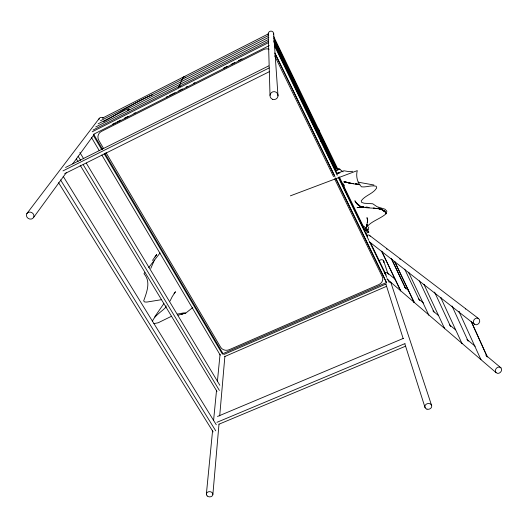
<?xml version="1.0" encoding="UTF-8"?>
<svg xmlns="http://www.w3.org/2000/svg" width="528" height="528" viewBox="0 0 528 528"><rect width="100%" height="100%" fill="white"/><g stroke="black" fill="none" stroke-linecap="round" stroke-linejoin="round"><path stroke-width="0.79" d="M212.876 494.439L218.995 424.083M219.701 415.899L224.895 356.176M206.369 494.083L212.612 430.307M213.576 420.493L216.539 390.238M217.417 381.242L220.057 354.262M366.445 226.42L366.749 224.644L366.267 228.076L367.666 220.697L367.27 222.46L367.541 220.697L366.993 217.642L367.726 219.793M366.485 227.654L367.145 224.644L366.518 226.34M368.782 226.961L367.838 229.898L367.792 229.066L368.313 232.591L367.184 232.795L365.369 227.568L363.911 226.274L362.518 226.162M152.315 321.354C154.975 315.097 161.575 311.843 166.063 307.032L165.964 305.765M150.797 268.369L154.407 260.106M183.084 77.517L178.682 87.067A1.439 1.386 41.1 0 0 178.583 87.417M170.042 301.033L172.24 296.611L175.481 291.753L174.035 293.423M177.335 314.107L183.401 312.959L184.952 312.919L185.493 313.144L185.288 313.5L192.76 307.534M154.651 316.958L163.878 303.567M152.473 260.416L156.704 254.522L155.021 256.991M33.528 217.556A3.881 3.412 28.6 0 0 30.01 212.078A3.881 3.412 28.6 0 0 26.987 217.16A3.881 3.412 28.6 0 0 33.528 217.556L66.469 172.425M72.765 163.799L94.076 134.6M148.744 267.524L160.07 252.945M26.816 213.649L99.185 118.49M144.863 272.626L143.946 273.702C151.239 281.622 146.632 292.4 143.662 300.973L144.679 301.983L146.83 302.069L161.509 299.68M384.648 273.313C385.823 272.026 388.278 272.567 388.535 274.375M103.343 121.849C119.856 112.867 135.274 101.581 152.869 94.651M102.478 118.107L268.653 33.726M100.472 120.78L268.732 35.416M98.129 123.823L268.844 37.297M127.347 110.194L128.812 109.448M95.759 126.944L268.231 39.607M93.067 130.027L268.666 41.184M92.182 131.815L268.719 42.557M112.55 124.232L115.493 122.747M116.965 122.001L120.641 120.146M124.324 118.292L128 116.431M133.888 113.461L135.359 112.715M166.254 97.112L167.726 96.373M169.198 95.627L175.085 92.657M178.761 90.803L182.444 88.942M186.12 87.087L187.592 86.341M193.479 83.371L194.944 82.625M223.641 68.138L227.317 66.284M230.993 64.429L234.676 62.568M238.352 60.713L242.029 58.852M93.621 134.251L269.273 45.58M65.564 167.455L268.745 65.868M62.971 170.894L269.221 67.901M64.693 173.692L269.267 71.716M171.56 316.232L158.156 322.793L153.912 323.605M127.578 110.306L129.532 109.369M386.562 282.493L223.014 353.628L105.131 153.734M223.654 354.572L386.159 283.939M224.809 356.525L386.43 286.374M217.483 416.473L403.432 338.362M216.935 422.327L405.108 343.537M219.034 424.175L405.497 346.223M366.92 235.277L368.161 234.94L369.356 235.283L478.467 318.496C481.813 320.747 477.985 326.39 474.606 324.364L369.197 241.679M336.554 173.719L339.636 172.531L336.626 173.527M336.296 173.692L343.959 170.762L348.929 171.653L352.645 171.303M290.367 195.848L357.298 170.61C355.7 176.141 357.39 182.985 361.574 186.853C366.491 187.486 371.329 184.912 376.187 186.232L376.708 187.895C373.204 193.895 365.198 195.215 361.218 200.884L361.634 202.396L364.148 203.227L372.742 203.768L377.071 206.732L385.004 209.207L386.872 211.207L386.159 213.715C380.048 219.127 371.158 221.034 366.161 227.707L365.97 229.06L366.637 230.195L368.933 232.102L368.313 232.591M335.366 168.92L336.851 168.359L338.844 168.604L343.088 171.857M336.871 170.174L339.973 169.145L336.217 170.366M337.676 173.494L339.992 172.795M178.147 315.176L185.493 313.144M181.513 314.338L182.761 313.962M361.475 207.035L362.795 206.752M361.581 207.062L363.851 206.692L361.588 207.009M360.07 207.227L357.047 207.656L363.772 207.154M345.985 182.213L344.586 182.2L346.797 182.259M365.29 207.233L369.092 207.438L366.247 207.233M366.346 207.24L367.963 207.359M346.784 182.186L343.794 181.804L354.057 183.955L359.938 184.477L355.238 183.744L357.601 184.364M358.096 182.167L373.936 185.005M350.427 183.176L348.137 182.827L353.265 183.612M378.569 208.355L381.282 209.18L378.49 208.303L381.282 209.18L384.575 211.735L381.421 209.246L379.045 208.243M478.467 318.496C475.081 316.457 471.24 322.12 474.606 324.364M381.955 209.497L384.905 211.226L386.159 213.715L384.516 210.982L384.905 211.226L380.312 208.956L373.342 208.151L376.207 208.441C368.881 207.471 358.459 209.134 354.875 200.772L356.71 203.214M357.469 204.448L358.908 205.214M378.048 208.19L379.929 209.451L378.272 208.138M386.872 278.916L496.01 372.563C498.716 375.329 503.389 370.729 500.966 367.864L485.819 355.186M500.966 367.864C498.267 365.079 493.568 369.699 496.01 372.563M387.545 272.903L395.116 279.233M404.415 287.021L408.349 290.321M418.301 298.65L423.476 302.986M432.934 310.9L438.61 315.652M449.321 324.628L455.624 329.901M466.891 339.332L475.167 346.262M358.334 204.798L360.07 206.257L358.215 204.692M369.356 235.283L370.181 236.207M276.824 45.599L278.348 47.401L278.573 49.658M60.542 179.896L215.734 430.828M58.582 182.701L213.147 431.911M63.195 176.312L216.282 424.776M76.349 158.921L78.058 161.74M80.19 165.264L216.995 391.453M78.098 156.209L80.652 160.446M83.206 164.677L219.384 390.43M79.893 152.506L83.708 158.855M86.255 163.086L219.853 385.262M91.331 137.254L99.31 150.737M101.831 154.994L220.262 355.159M103.495 148.355L98.894 140.54A7.115 6.58 33.9 0 1 101.317 131.479L263.551 49.625A7.3 7.227 -79.2 0 1 269.095 49.236M106.009 152.618L220.664 347.266A6.27 5.491 4.2 0 0 229.099 349.754L378.866 284.566A6.554 5.854 -13.3 0 0 382.279 276.679L334.627 178.873M93.845 134.6L102.623 149.483M93.304 135.333L101.666 149.497M104.174 153.747L222.479 354.196M465.439 308.708L465.637 309.104M275.411 54.014L334.594 175.672M335.676 177.896L386.199 281.747M274.712 52.998L334.963 176.827M335.683 178.312L386.555 282.869M274.705 55.876L333.544 176.649M273.742 36.663L337.755 168.986M273.841 38.359L336.844 168.59M273.94 40.24L336.277 169.013M343.444 183.817L344.52 186.034M273.689 41.455L336.488 171.059M339.359 176.986L365.191 230.307M274.355 44.352L337.267 174.115M338.705 177.078L367.627 236.735M370.478 242.609L386.192 275.029M274.441 45.738L337.267 175.25M338.342 177.474L368.861 240.379M369.574 241.857L386.806 277.385M387.526 278.863L389.321 282.566M391.717 259.255L405.781 288.816L391.202 258.324M459.307 312.253L458.924 311.447L480.935 359.608L480.526 358.736M404.699 269.141L419.476 300.307L419.225 299.666M419.338 280.85L434.042 312.081M434.584 292.09L450.496 326.337L450.173 325.598M452.014 305.989L468.164 341.167M471.207 321.38L487.337 357.001L471.478 322.047M461.723 342.877L462.079 343.682L440.682 297.409L441.012 298.148M444.391 328.02L444.708 328.759L423.911 284.269L424.195 284.948M428.531 314.417L428.802 315.104L408.593 272.27L408.837 272.897M399.901 258.905L400.125 259.492M386.74 248.86L386.932 249.401M383.684 260.924L387.823 273.398M390.661 281.972L431.495 405.121M385.975 284.368L403.174 338.6M404.917 344.098L425.093 407.695M318.773 129.749L321.757 142.316A1.386 1.333 -20 0 0 321.268 141.425M273.649 33.343L278.005 95.858M268.237 33.733L270.013 95.37M365.647 233.561A1.333 1.214 -15.3 0 1 366.412 235.105M268.283 34.459A2.792 2.732 -81.6 0 1 271.148 31.119A2.792 2.732 -81.6 0 1 273.557 34.789M98.855 119.75A2.693 2.495 37 0 1 103.31 118.206M178.867 86.757A1.439 1.386 41.1 0 1 180.53 86.374M182.992 77.847A1.366 1.32 44.5 0 1 185.566 77.609M379.137 261.202A2.475 2.224 -15 0 1 382.338 259.796A2.475 2.224 -15 0 1 383.711 262.64M320.621 141.148A1.386 1.333 -20 0 1 320.965 141.247M364.637 230.195A1.313 0.502 -25.5 0 1 365.066 230.776M318.094 129.05A1.32 1.267 -22.3 0 1 318.734 130.733M359.152 205.418L356.631 203.155L359.152 205.418M400.514 290.4L381.612 251.13L400.726 291.001L400.514 290.4M413.952 301.924L394.541 261.261L414.196 302.564L413.952 301.924M272.705 99.37A4.013 3.967 -17.4 0 0 277.946 94.822A4.013 3.967 -17.4 0 0 271.379 92.624A4.013 3.967 -17.4 0 0 272.705 99.37M426.941 409.16A3.472 2.884 -11.5 0 0 431.719 405.841A3.472 2.884 -11.5 0 0 426.215 404.21A3.472 2.884 -11.5 0 0 426.941 409.16M207.227 495.983A3.26 2.627 3.9 0 0 212.738 495.112A3.26 2.627 3.9 0 0 208.903 491.68A3.26 2.627 3.9 0 0 207.227 495.983"/></g></svg>
